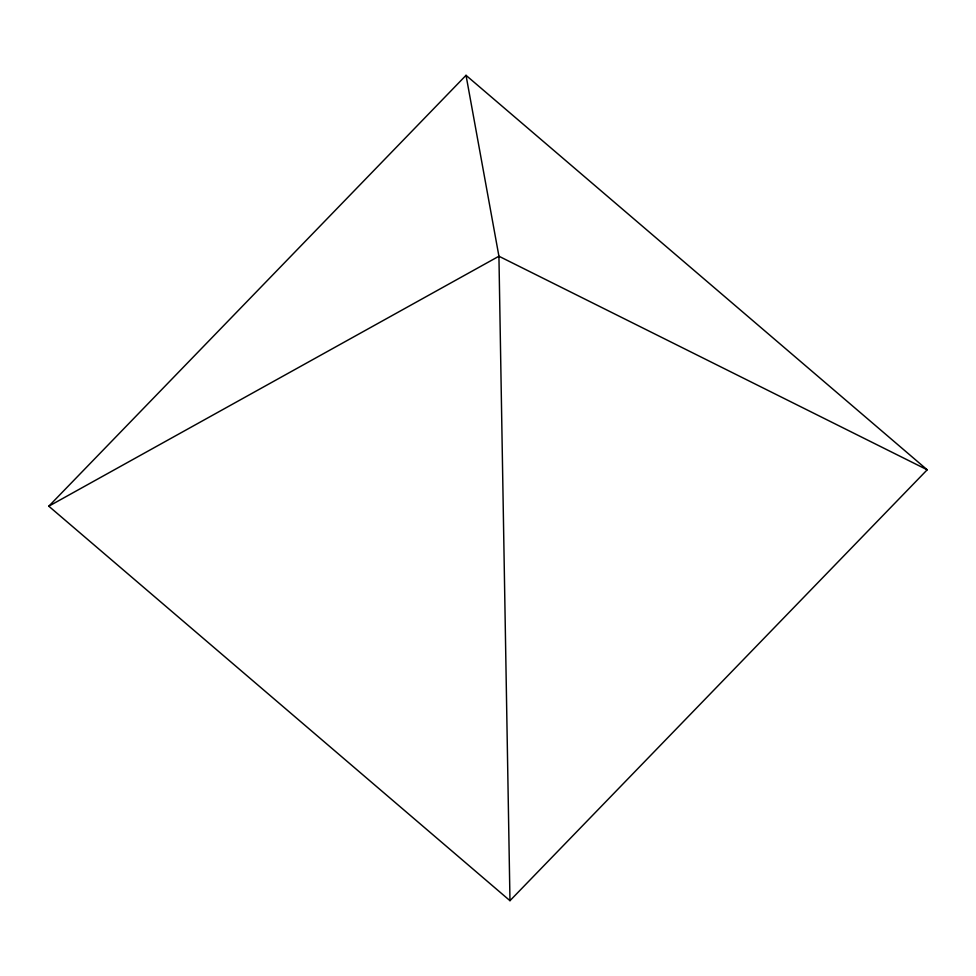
<?xml version="1.0" encoding="UTF-8"?>
<svg xmlns="http://www.w3.org/2000/svg" width="976" height="976" viewBox="0 0 976 976"><rect width="100%" height="100%" fill="white"/><g stroke="black" fill="none" stroke-linecap="round" stroke-linejoin="round"><path stroke-width="1.46" d="M48.8 506.202L466.028 75.323L927.2 469.798L509.972 900.677L48.8 506.202L498.931 256.237L927.2 469.798M466.028 75.323L498.931 256.237L509.972 900.677"/></g></svg>
